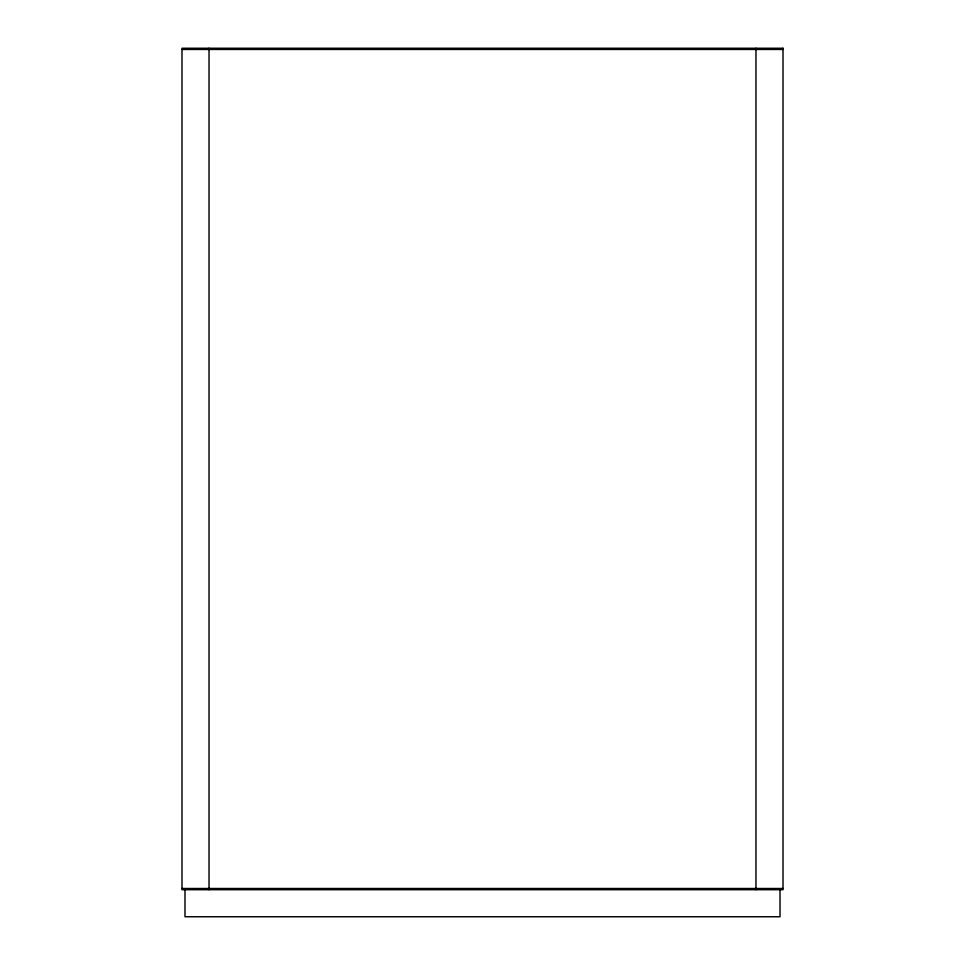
<?xml version="1.0" encoding="UTF-8"?>
<svg xmlns="http://www.w3.org/2000/svg" width="965" height="965" viewBox="0 0 965 965"><rect width="100%" height="100%" fill="white"/><g stroke="black" fill="none" stroke-linecap="round" stroke-linejoin="round"><path stroke-width="1.45" d="M181.987 49.456L783.013 49.456M181.987 888.5L783.013 888.5M780.01 889.706L780.01 916.75L184.991 916.75L184.991 889.706M755.969 48.25L755.969 889.706M209.031 48.25L209.031 889.706M783.013 48.25L181.987 48.25L181.987 889.706L783.013 889.706L783.013 48.25"/></g></svg>
